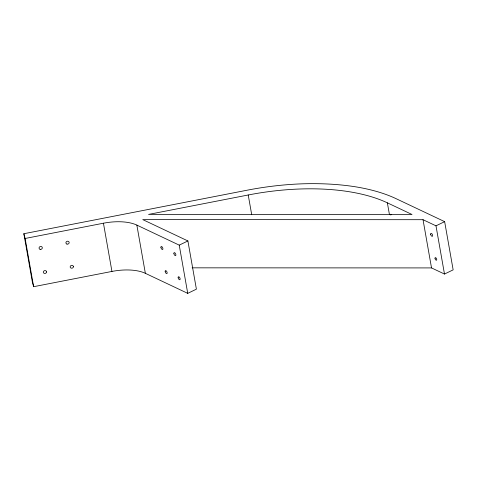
<?xml version="1.0" encoding="UTF-8"?>
<svg xmlns="http://www.w3.org/2000/svg" width="477" height="477" viewBox="0 0 477 477"><rect width="100%" height="100%" fill="white"/><g stroke="black" fill="none" stroke-linecap="round" stroke-linejoin="round"><path stroke-width="0.72" d="M23.85 233.724L25.132 238.476L103.443 223.212A36.789 16.474 -10 0 1 136.851 225.096L179.233 245.136L187.896 240.951L196.399 289.169L187.735 293.355L145.354 273.315A36.789 16.474 -10 0 0 111.946 271.431L33.634 286.695L32.353 281.943L23.85 233.724L246.949 190.24A164.171 73.506 -10 0 1 303.181 183.794C320.484 183.305 337.841 184.068 354.96 186.716A164.171 73.506 -10 0 1 396.029 198.647L444.647 221.644L453.15 269.863L444.486 274.048L431.524 267.919L192.142 267.835M187.896 240.951L142.748 219.599L423.021 219.7L435.984 225.83L444.647 221.644M248.231 194.986L148.58 214.411L412.033 214.501L387.366 202.838A153.218 68.605 -10 0 0 248.231 194.986L251.707 214.716M435.984 225.83L444.486 274.048M423.021 219.7L431.524 267.919M387.366 202.838L389.429 214.525M179.233 245.136L187.735 293.355M136.851 225.096L145.354 273.315M103.443 223.212L111.946 271.431M25.132 238.476L33.634 286.695M390.43 214.99A1.646 0.787 64.2 0 1 391.7 214.787M46.567 271.956L46.519 271.574A1.646 1.467 -15.1 0 0 43.306 272.093L43.359 272.474A1.646 1.467 -15.1 0 0 46.567 271.956M73.422 266.75L73.38 266.363A1.646 1.467 -15.1 0 0 70.161 266.828L70.208 267.209A1.646 1.467 -15.1 0 0 73.422 266.75M160.94 247.539A1.646 0.787 64.2 0 0 162.621 249.477A1.646 0.787 64.2 0 0 162.18 246.973A1.646 0.787 64.2 0 0 160.94 247.539M178.159 277.775A1.646 0.787 64.2 0 0 179.835 279.719A1.646 0.787 64.2 0 0 179.394 277.215A1.646 0.787 64.2 0 0 178.159 277.775M173.908 253.669A1.646 0.787 64.2 0 0 175.584 255.612A1.646 0.787 64.2 0 0 175.142 253.102A1.646 0.787 64.2 0 0 173.908 253.669M165.191 271.646A1.646 0.787 64.2 0 0 166.872 273.589A1.646 0.787 64.2 0 0 166.431 271.085A1.646 0.787 64.2 0 0 165.191 271.646M430.659 234.356A1.646 0.787 64.2 0 0 432.335 236.3A1.646 0.787 64.2 0 0 431.894 233.796A1.646 0.787 64.2 0 0 430.659 234.356M435.036 258.528A1.425 0.68 64.2 0 0 436.491 260.209A1.425 0.68 64.2 0 0 436.109 258.039A1.425 0.68 64.2 0 0 435.036 258.528M40.104 249.322A1.646 1.467 -15.1 0 0 42.298 247.599A1.646 1.467 -15.1 0 0 39.663 246.818A1.646 1.467 -15.1 0 0 40.104 249.322M66.959 244.087A1.646 1.467 -15.1 0 0 69.153 242.364A1.646 1.467 -15.1 0 0 66.518 241.583A1.646 1.467 -15.1 0 0 66.959 244.087"/></g></svg>
